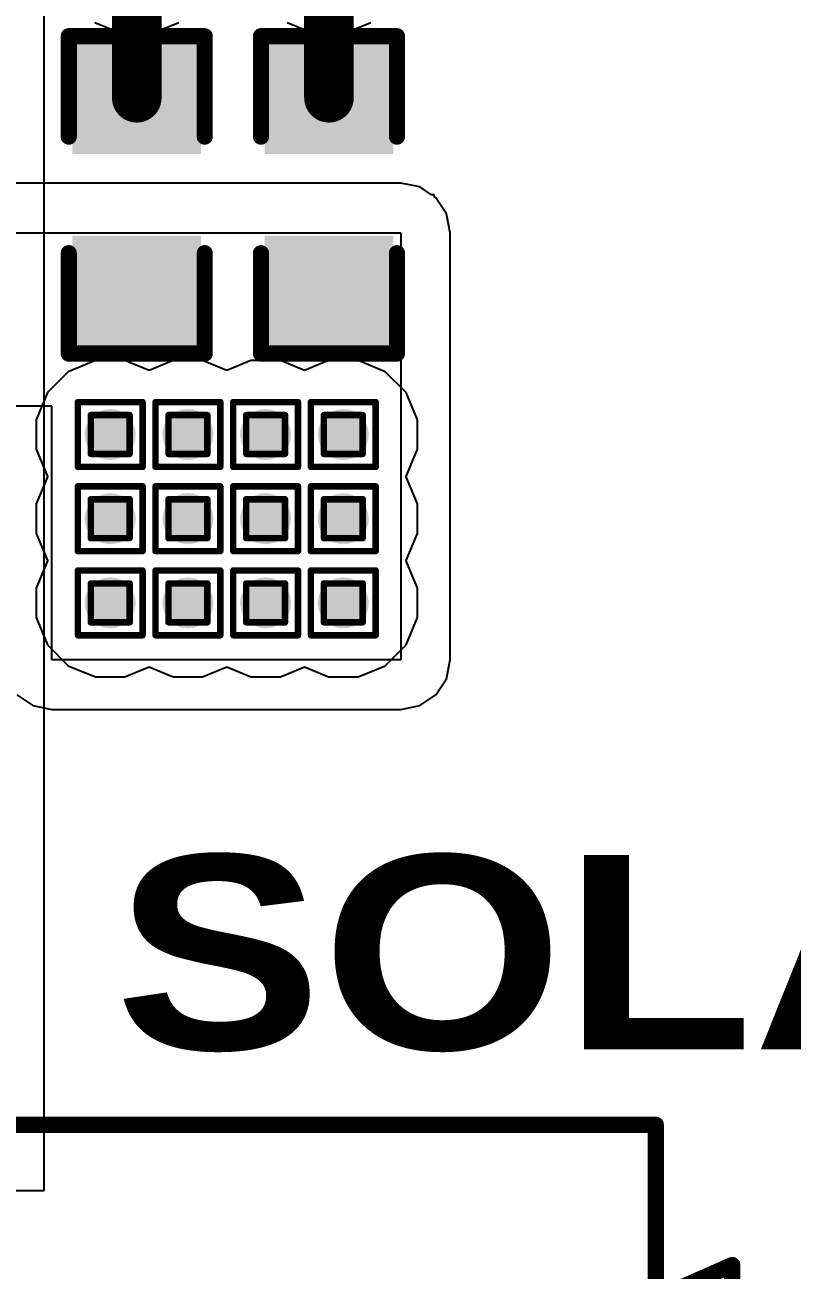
# Model space of a CAD drawing. Header units: inches. Extents: x -12 to 5357, y -8 to 5291.
# Drawn here: x 9.99 to 16.01, y 4.91 to 14.68 of the extents above; entities that cross this region are included whole.
import ezdxf

# ---------------------------------------------------------------- set-up
doc = ezdxf.new("R2010")
doc.units = ezdxf.units.IN
for name, color, linetype in [('Bottom Layer', 5, 'Continuous'), ('Drill Drawing', 1, 'Continuous'), ('Ground', 16, 'Continuous'), ('Power', 76, 'Continuous'), ('Top Layer', 1, 'Continuous'), ('Top Overlay', 2, 'Continuous'), ('Top Paste', 8, 'Continuous'), ('Top Solder', 216, 'Continuous'), ('Via Holes', 16, 'Continuous')]:
    doc.layers.add(name, color=color, linetype=linetype)
doc.styles.add('Arial Black_Bold', font='', dxfattribs={"height": 0.2})
doc.styles.get('Arial Black_Bold').set_extended_font_data('Arial Black', bold=True)

# ---------------------------------------------------------------- blocks, each defined once
blk = doc.blocks.new('DB128L_5_08_2P_GN_S_72')
at = {"layer": 'Top Overlay'}
for points in [[(-5.1, 4.9492, 0.127, 0.127, 0), (-5.1, -5.1, 0.127, 0.127, 0)], [(-5.7, -3, 0.127, 0.127, 0), (-5.7, -4, 0.127, 0.127, 0)], [(-5.1, -3.7358, 0.127, 0.127, 0), (-5.7, -4, 0.127, 0.127, 0)], [(5.1, -5.1, 0.127, 0.127, 0), (-5.1, -5.1, 0.127, 0.127, 0)]]:
    blk.add_lwpolyline(points, format="xyseb", dxfattribs=at)
for points in [[(-5.7317, -4, 0.0635, 0.0635, 1), (-5.6682, -4, 0.0635, 0.0635, 1)], [(-5.7317, -4, 0.0635, 0.0635, 1), (-5.6682, -4, 0.0635, 0.0635, 1)], [(-5.1318, -5.1, 0.0635, 0.0635, 1), (-5.0683, -5.1, 0.0635, 0.0635, 1)], [(-5.1318, -5.1, 0.0635, 0.0635, 1), (-5.0683, -5.1, 0.0635, 0.0635, 1)]]:
    blk.add_lwpolyline(points, format="xyseb", close=True, dxfattribs=at)
blk = doc.blocks.new('C___0603_116')
at = {"layer": 'Top Layer'}
for points in [[(-0.381, 0.4445), (-0.381, -0.4445), (-1.143, -0.4445), (-1.143, 0.4445)], [(1.143, 0.4445), (1.143, -0.4445), (0.381, -0.4445), (0.381, 0.4445)]]:
    blk.add_hatch(color=1, dxfattribs=at).paths.add_polyline_path(points)
at = {"layer": 'Top Paste'}
for points in [[(-0.381, 0.4445), (-0.381, -0.4445), (-1.143, -0.4445), (-1.143, 0.4445)], [(1.143, 0.4445), (1.143, -0.4445), (0.381, -0.4445), (0.381, 0.4445)]]:
    blk.add_hatch(color=8, dxfattribs=at).paths.add_polyline_path(points)
at = {"layer": 'Top Solder'}
for points in [[(-0.321, 0.5045), (-0.321, -0.5045), (-1.203, -0.5045), (-1.203, 0.5045)], [(1.203, 0.5045), (1.203, -0.5045), (0.321, -0.5045), (0.321, 0.5045)]]:
    blk.add_hatch(color=216, dxfattribs=at).paths.add_polyline_path(points)
at = {"layer": 'Top Overlay'}
for points in [[(-0.4572, 0.5334, 0.127, 0.127, 0), (-1.2446, 0.5334, 0.127, 0.127, 0)], [(-1.2446, -0.5334, 0.127, 0.127, 0), (-1.2446, 0.5334, 0.127, 0.127, 0)], [(1.2446, 0.5334, 0.127, 0.127, 0), (0.4572, 0.5334, 0.127, 0.127, 0)], [(1.2446, -0.5334, 0.127, 0.127, 0), (1.2446, 0.5334, 0.127, 0.127, 0)], [(-0.4572, -0.5334, 0.127, 0.127, 0), (-1.2446, -0.5334, 0.127, 0.127, 0)], [(1.2446, -0.5334, 0.127, 0.127, 0), (0.4572, -0.5334, 0.127, 0.127, 0)]]:
    blk.add_lwpolyline(points, format="xyseb", dxfattribs=at)
for points in [[(-1.2763, 0.5334, 0.0635, 0.0635, 1), (-1.2128, 0.5334, 0.0635, 0.0635, 1)], [(-1.2763, 0.5334, 0.0635, 0.0635, 1), (-1.2128, 0.5334, 0.0635, 0.0635, 1)], [(-0.4889, 0.5334, 0.0635, 0.0635, 1), (-0.4254, 0.5334, 0.0635, 0.0635, 1)], [(0.4255, 0.5334, 0.0635, 0.0635, 1), (0.489, 0.5334, 0.0635, 0.0635, 1)], [(1.2129, 0.5334, 0.0635, 0.0635, 1), (1.2764, 0.5334, 0.0635, 0.0635, 1)], [(1.2129, 0.5334, 0.0635, 0.0635, 1), (1.2764, 0.5334, 0.0635, 0.0635, 1)], [(-1.2764, -0.5334, 0.0635, 0.0635, 1), (-1.2128, -0.5334, 0.0635, 0.0635, 1)], [(-1.2764, -0.5334, 0.0635, 0.0635, 1), (-1.2128, -0.5334, 0.0635, 0.0635, 1)], [(-0.4889, -0.5334, 0.0635, 0.0635, 1), (-0.4254, -0.5334, 0.0635, 0.0635, 1)], [(0.4255, -0.5334, 0.0635, 0.0635, 1), (0.489, -0.5334, 0.0635, 0.0635, 1)], [(1.2129, -0.5334, 0.0635, 0.0635, 1), (1.2764, -0.5334, 0.0635, 0.0635, 1)], [(1.2129, -0.5334, 0.0635, 0.0635, 1), (1.2764, -0.5334, 0.0635, 0.0635, 1)]]:
    blk.add_lwpolyline(points, format="xyseb", close=True, dxfattribs=at)
blk = doc.blocks.new('C___0603_117')
at = {"layer": 'Top Layer'}
for points in [[(-0.381, 0.4445), (-0.381, -0.4445), (-1.143, -0.4445), (-1.143, 0.4445)], [(1.143, 0.4445), (1.143, -0.4445), (0.381, -0.4445), (0.381, 0.4445)]]:
    blk.add_hatch(color=1, dxfattribs=at).paths.add_polyline_path(points)
at = {"layer": 'Top Paste'}
for points in [[(-0.381, 0.4445), (-0.381, -0.4445), (-1.143, -0.4445), (-1.143, 0.4445)], [(1.143, 0.4445), (1.143, -0.4445), (0.381, -0.4445), (0.381, 0.4445)]]:
    blk.add_hatch(color=8, dxfattribs=at).paths.add_polyline_path(points)
at = {"layer": 'Top Solder'}
for points in [[(-0.321, 0.5045), (-0.321, -0.5045), (-1.203, -0.5045), (-1.203, 0.5045)], [(1.203, 0.5045), (1.203, -0.5045), (0.321, -0.5045), (0.321, 0.5045)]]:
    blk.add_hatch(color=216, dxfattribs=at).paths.add_polyline_path(points)
at = {"layer": 'Top Overlay'}
for points in [[(-1.2446, -0.5334, 0.127, 0.127, 0), (-1.2446, 0.5334, 0.127, 0.127, 0)], [(-0.4572, 0.5334, 0.127, 0.127, 0), (-1.2446, 0.5334, 0.127, 0.127, 0)], [(0.4572, 0.5334, 0.127, 0.127, 0), (1.2446, 0.5334, 0.127, 0.127, 0)], [(1.2446, -0.5334, 0.127, 0.127, 0), (1.2446, 0.5334, 0.127, 0.127, 0)], [(-0.4572, -0.5334, 0.127, 0.127, 0), (-1.2446, -0.5334, 0.127, 0.127, 0)], [(1.2446, -0.5334, 0.127, 0.127, 0), (0.4572, -0.5334, 0.127, 0.127, 0)]]:
    blk.add_lwpolyline(points, format="xyseb", dxfattribs=at)
for points in [[(-1.2764, 0.5334, 0.0635, 0.0635, 1), (-1.2128, 0.5334, 0.0635, 0.0635, 1)], [(-1.2764, 0.5334, 0.0635, 0.0635, 1), (-1.2128, 0.5334, 0.0635, 0.0635, 1)], [(-0.4889, 0.5334, 0.0635, 0.0635, 1), (-0.4254, 0.5334, 0.0635, 0.0635, 1)], [(0.4255, 0.5334, 0.0635, 0.0635, 1), (0.489, 0.5334, 0.0635, 0.0635, 1)], [(1.2128, 0.5334, 0.0635, 0.0635, 1), (1.2764, 0.5334, 0.0635, 0.0635, 1)], [(1.2128, 0.5334, 0.0635, 0.0635, 1), (1.2764, 0.5334, 0.0635, 0.0635, 1)], [(-1.2764, -0.5334, 0.0635, 0.0635, 1), (-1.2128, -0.5334, 0.0635, 0.0635, 1)], [(-1.2764, -0.5334, 0.0635, 0.0635, 1), (-1.2128, -0.5334, 0.0635, 0.0635, 1)], [(-0.4889, -0.5334, 0.0635, 0.0635, 1), (-0.4254, -0.5334, 0.0635, 0.0635, 1)], [(0.4255, -0.5334, 0.0635, 0.0635, 1), (0.489, -0.5334, 0.0635, 0.0635, 1)], [(1.2128, -0.5334, 0.0635, 0.0635, 1), (1.2764, -0.5334, 0.0635, 0.0635, 1)], [(1.2128, -0.5334, 0.0635, 0.0635, 1), (1.2764, -0.5334, 0.0635, 0.0635, 1)]]:
    blk.add_lwpolyline(points, format="xyseb", close=True, dxfattribs=at)

msp = doc.modelspace()

# ---------------------------------------------------------------- hatches: boundary and pattern name
at = {"layer": 'Bottom Layer'}
h = msp.add_hatch(color=5, dxfattribs=at)
edge = h.paths.add_edge_path()
edge.add_arc((10.6623, 11.4671), 0.2, 0, 360)
h = msp.add_hatch(color=5, dxfattribs=at)
edge = h.paths.add_edge_path()
edge.add_arc((11.2719, 11.4671), 0.2, 0, 360)
h = msp.add_hatch(color=5, dxfattribs=at)
edge = h.paths.add_edge_path()
edge.add_arc((11.8815, 11.4671), 0.2, 0, 360)
h = msp.add_hatch(color=5, dxfattribs=at)
edge = h.paths.add_edge_path()
edge.add_arc((12.4911, 11.4671), 0.2, 0, 360)
h = msp.add_hatch(color=5, dxfattribs=at)
edge = h.paths.add_edge_path()
edge.add_arc((10.6623, 10.8067), 0.2, 0, 360)
h = msp.add_hatch(color=5, dxfattribs=at)
edge = h.paths.add_edge_path()
edge.add_arc((11.2719, 10.8067), 0.2, 0, 360)
h = msp.add_hatch(color=5, dxfattribs=at)
edge = h.paths.add_edge_path()
edge.add_arc((11.8815, 10.8067), 0.2, 0, 360)
h = msp.add_hatch(color=5, dxfattribs=at)
edge = h.paths.add_edge_path()
edge.add_arc((12.4911, 10.8067), 0.2, 0, 360)
h = msp.add_hatch(color=5, dxfattribs=at)
edge = h.paths.add_edge_path()
edge.add_arc((10.6623, 10.1463), 0.2, 0, 360)
h = msp.add_hatch(color=5, dxfattribs=at)
edge = h.paths.add_edge_path()
edge.add_arc((11.2719, 10.1463), 0.2, 0, 360)
h = msp.add_hatch(color=5, dxfattribs=at)
edge = h.paths.add_edge_path()
edge.add_arc((11.8815, 10.1463), 0.2, 0, 360)
h = msp.add_hatch(color=5, dxfattribs=at)
edge = h.paths.add_edge_path()
edge.add_arc((12.4911, 10.1463), 0.2, 0, 360)
at = {"layer": 'Ground'}
h = msp.add_hatch(color=16, dxfattribs=at)
edge = h.paths.add_edge_path()
edge.add_arc((10.6623, 11.4671), 0.2, 0, 360)
h = msp.add_hatch(color=16, dxfattribs=at)
edge = h.paths.add_edge_path()
edge.add_arc((11.2719, 11.4671), 0.2, 0, 360)
h = msp.add_hatch(color=16, dxfattribs=at)
edge = h.paths.add_edge_path()
edge.add_arc((11.8815, 11.4671), 0.2, 0, 360)
h = msp.add_hatch(color=16, dxfattribs=at)
edge = h.paths.add_edge_path()
edge.add_arc((12.4911, 11.4671), 0.2, 0, 360)
h = msp.add_hatch(color=16, dxfattribs=at)
edge = h.paths.add_edge_path()
edge.add_arc((10.6623, 10.8067), 0.2, 0, 360)
h = msp.add_hatch(color=16, dxfattribs=at)
edge = h.paths.add_edge_path()
edge.add_arc((11.2719, 10.8067), 0.2, 0, 360)
h = msp.add_hatch(color=16, dxfattribs=at)
edge = h.paths.add_edge_path()
edge.add_arc((11.8815, 10.8067), 0.2, 0, 360)
h = msp.add_hatch(color=16, dxfattribs=at)
edge = h.paths.add_edge_path()
edge.add_arc((12.4911, 10.8067), 0.2, 0, 360)
h = msp.add_hatch(color=16, dxfattribs=at)
edge = h.paths.add_edge_path()
edge.add_arc((10.6623, 10.1463), 0.2, 0, 360)
h = msp.add_hatch(color=16, dxfattribs=at)
edge = h.paths.add_edge_path()
edge.add_arc((11.2719, 10.1463), 0.2, 0, 360)
h = msp.add_hatch(color=16, dxfattribs=at)
edge = h.paths.add_edge_path()
edge.add_arc((11.8815, 10.1463), 0.2, 0, 360)
h = msp.add_hatch(color=16, dxfattribs=at)
edge = h.paths.add_edge_path()
edge.add_arc((12.4911, 10.1463), 0.2, 0, 360)
at = {"layer": 'Power'}
h = msp.add_hatch(color=76, dxfattribs=at)
edge = h.paths.add_edge_path()
edge.add_arc((10.6623, 11.4671), 0.2, 0, 360)
h = msp.add_hatch(color=76, dxfattribs=at)
edge = h.paths.add_edge_path()
edge.add_arc((11.2719, 11.4671), 0.2, 0, 360)
h = msp.add_hatch(color=76, dxfattribs=at)
edge = h.paths.add_edge_path()
edge.add_arc((11.8815, 11.4671), 0.2, 0, 360)
h = msp.add_hatch(color=76, dxfattribs=at)
edge = h.paths.add_edge_path()
edge.add_arc((12.4911, 11.4671), 0.2, 0, 360)
h = msp.add_hatch(color=76, dxfattribs=at)
edge = h.paths.add_edge_path()
edge.add_arc((10.6623, 10.8067), 0.2, 0, 360)
h = msp.add_hatch(color=76, dxfattribs=at)
edge = h.paths.add_edge_path()
edge.add_arc((11.2719, 10.8067), 0.2, 0, 360)
h = msp.add_hatch(color=76, dxfattribs=at)
edge = h.paths.add_edge_path()
edge.add_arc((11.8815, 10.8067), 0.2, 0, 360)
h = msp.add_hatch(color=76, dxfattribs=at)
edge = h.paths.add_edge_path()
edge.add_arc((12.4911, 10.8067), 0.2, 0, 360)
h = msp.add_hatch(color=76, dxfattribs=at)
edge = h.paths.add_edge_path()
edge.add_arc((10.6623, 10.1463), 0.2, 0, 360)
h = msp.add_hatch(color=76, dxfattribs=at)
edge = h.paths.add_edge_path()
edge.add_arc((11.2719, 10.1463), 0.2, 0, 360)
h = msp.add_hatch(color=76, dxfattribs=at)
edge = h.paths.add_edge_path()
edge.add_arc((11.8815, 10.1463), 0.2, 0, 360)
h = msp.add_hatch(color=76, dxfattribs=at)
edge = h.paths.add_edge_path()
edge.add_arc((12.4911, 10.1463), 0.2, 0, 360)
at = {"layer": 'Top Layer'}
h = msp.add_hatch(color=1, dxfattribs=at)
edge = h.paths.add_edge_path()
edge.add_arc((10.6623, 11.4671), 0.2, 0, 360)
h = msp.add_hatch(color=1, dxfattribs=at)
edge = h.paths.add_edge_path()
edge.add_arc((11.2719, 11.4671), 0.2, 0, 360)
h = msp.add_hatch(color=1, dxfattribs=at)
edge = h.paths.add_edge_path()
edge.add_arc((11.8815, 11.4671), 0.2, 0, 360)
h = msp.add_hatch(color=1, dxfattribs=at)
edge = h.paths.add_edge_path()
edge.add_arc((12.4911, 11.4671), 0.2, 0, 360)
h = msp.add_hatch(color=1, dxfattribs=at)
edge = h.paths.add_edge_path()
edge.add_arc((10.6623, 10.8067), 0.2, 0, 360)
h = msp.add_hatch(color=1, dxfattribs=at)
edge = h.paths.add_edge_path()
edge.add_arc((11.2719, 10.8067), 0.2, 0, 360)
h = msp.add_hatch(color=1, dxfattribs=at)
edge = h.paths.add_edge_path()
edge.add_arc((11.8815, 10.8067), 0.2, 0, 360)
h = msp.add_hatch(color=1, dxfattribs=at)
edge = h.paths.add_edge_path()
edge.add_arc((12.4911, 10.8067), 0.2, 0, 360)
h = msp.add_hatch(color=1, dxfattribs=at)
edge = h.paths.add_edge_path()
edge.add_arc((10.6623, 10.1463), 0.2, 0, 360)
h = msp.add_hatch(color=1, dxfattribs=at)
edge = h.paths.add_edge_path()
edge.add_arc((11.2719, 10.1463), 0.2, 0, 360)
h = msp.add_hatch(color=1, dxfattribs=at)
edge = h.paths.add_edge_path()
edge.add_arc((11.8815, 10.1463), 0.2, 0, 360)
h = msp.add_hatch(color=1, dxfattribs=at)
edge = h.paths.add_edge_path()
edge.add_arc((12.4911, 10.1463), 0.2, 0, 360)
at = {"layer": 'Via Holes'}
h = msp.add_hatch(color=7, dxfattribs=at)
edge = h.paths.add_edge_path()
edge.add_arc((10.6623, 11.4671), 0.1, 0, 360)
h = msp.add_hatch(color=7, dxfattribs=at)
edge = h.paths.add_edge_path()
edge.add_arc((11.2719, 11.4671), 0.1, 0, 360)
h = msp.add_hatch(color=7, dxfattribs=at)
edge = h.paths.add_edge_path()
edge.add_arc((11.8815, 11.4671), 0.1, 0, 360)
h = msp.add_hatch(color=7, dxfattribs=at)
edge = h.paths.add_edge_path()
edge.add_arc((12.4911, 11.4671), 0.1, 0, 360)
h = msp.add_hatch(color=7, dxfattribs=at)
edge = h.paths.add_edge_path()
edge.add_arc((10.6623, 10.8067), 0.1, 0, 360)
h = msp.add_hatch(color=7, dxfattribs=at)
edge = h.paths.add_edge_path()
edge.add_arc((11.2719, 10.8067), 0.1, 0, 360)
h = msp.add_hatch(color=7, dxfattribs=at)
edge = h.paths.add_edge_path()
edge.add_arc((11.8815, 10.8067), 0.1, 0, 360)
h = msp.add_hatch(color=7, dxfattribs=at)
edge = h.paths.add_edge_path()
edge.add_arc((12.4911, 10.8067), 0.1, 0, 360)
h = msp.add_hatch(color=7, dxfattribs=at)
edge = h.paths.add_edge_path()
edge.add_arc((10.6623, 10.1463), 0.1, 0, 360)
h = msp.add_hatch(color=7, dxfattribs=at)
edge = h.paths.add_edge_path()
edge.add_arc((11.2719, 10.1463), 0.1, 0, 360)
h = msp.add_hatch(color=7, dxfattribs=at)
edge = h.paths.add_edge_path()
edge.add_arc((11.8815, 10.1463), 0.1, 0, 360)
h = msp.add_hatch(color=7, dxfattribs=at)
edge = h.paths.add_edge_path()
edge.add_arc((12.4911, 10.1463), 0.1, 0, 360)

# ---------------------------------------------------------------- linework, layer by layer
at = {"layer": 'Bottom Layer'}
for p, q in [((10.5467, 12.0481), (10.3332, 11.9596)), ((10.7779, 12.0481), (10.5467, 12.0481)), ((10.9671, 11.9697), (10.7779, 12.0481)), ((11.1563, 12.0481), (10.9671, 11.9697)), ((11.3875, 12.0481), (11.1563, 12.0481)), ((11.5767, 11.9697), (11.3875, 12.0481)), ((11.7659, 12.0481), (11.5767, 11.9697)), ((11.9971, 12.0481), (11.7659, 12.0481)), ((12.1863, 11.9697), (11.9971, 12.0481)), ((12.3755, 12.0481), (12.1863, 11.9697)), ((12.6067, 12.0481), (12.3755, 12.0481)), ((12.8202, 11.9596), (12.6067, 12.0481)), ((10.3332, 11.9596), (10.1698, 11.7962)), ((12.9837, 11.7962), (12.8202, 11.9596)), ((10.1698, 11.7962), (10.0813, 11.5827)), ((13.0721, 11.5827), (12.9837, 11.7962)), ((10.0813, 11.5827), (10.0813, 11.3515)), ((13.0721, 11.3515), (13.0721, 11.5827)), ((10.0813, 11.3515), (10.1698, 11.138)), ((12.9837, 11.138), (13.0721, 11.3515)), ((10.1698, 11.1358), (10.0813, 10.9223)), ((10.1698, 11.138), (10.1709, 11.1369)), ((10.1709, 11.1369), (10.1698, 11.1358)), ((12.9826, 11.1369), (12.9837, 11.138)), ((12.9837, 11.1358), (12.9826, 11.1369)), ((13.0721, 10.9223), (12.9837, 11.1358)), ((10.0813, 10.9223), (10.0813, 10.6911)), ((13.0721, 10.6911), (13.0721, 10.9223)), ((10.0813, 10.6911), (10.1698, 10.4776)), ((12.9837, 10.4776), (13.0721, 10.6911)), ((10.1698, 10.4754), (10.0813, 10.2618)), ((10.1698, 10.4776), (10.1709, 10.4765)), ((10.1709, 10.4765), (10.1698, 10.4754)), ((12.9826, 10.4765), (12.9837, 10.4776)), ((12.9837, 10.4754), (12.9826, 10.4765)), ((13.0721, 10.2618), (12.9837, 10.4754)), ((10.0813, 10.2618), (10.0813, 10.0307)), ((13.0721, 10.0307), (13.0721, 10.2618)), ((10.0813, 10.0307), (10.1698, 9.8172)), ((12.9837, 9.8172), (13.0721, 10.0307)), ((10.1698, 9.8172), (10.3332, 9.6537)), ((12.8202, 9.6537), (12.9837, 9.8172)), ((10.3332, 9.6537), (10.5467, 9.5653)), ((10.7779, 9.5653), (10.9671, 9.6437)), ((10.9671, 9.6437), (11.1563, 9.5653)), ((11.3875, 9.5653), (11.5767, 9.6437)), ((11.5767, 9.6437), (11.7659, 9.5653)), ((11.9971, 9.5653), (12.1863, 9.6437)), ((12.1863, 9.6437), (12.3755, 9.5653)), ((12.6067, 9.5653), (12.8202, 9.6537)), ((10.5467, 9.5653), (10.7779, 9.5653)), ((11.1563, 9.5653), (11.3875, 9.5653)), ((11.7659, 9.5653), (11.9971, 9.5653)), ((12.3755, 9.5653), (12.6067, 9.5653))]:
    msp.add_line(p, q, dxfattribs=at)
at = {"layer": 'Drill Drawing'}
for points in [[(10.4083, 11.7211, 0.0508, 0.0508, 0), (10.9163, 11.7211, 0.0508, 0.0508, 0)], [(10.4083, 11.2131, 0.0508, 0.0508, 0), (10.4083, 11.7211, 0.0508, 0.0508, 0)], [(10.9163, 11.2131, 0.0508, 0.0508, 0), (10.9163, 11.7211, 0.0508, 0.0508, 0)], [(11.0179, 11.7211, 0.0508, 0.0508, 0), (11.5259, 11.7211, 0.0508, 0.0508, 0)], [(11.0179, 11.2131, 0.0508, 0.0508, 0), (11.0179, 11.7211, 0.0508, 0.0508, 0)], [(11.5259, 11.2131, 0.0508, 0.0508, 0), (11.5259, 11.7211, 0.0508, 0.0508, 0)], [(11.6275, 11.7211, 0.0508, 0.0508, 0), (12.1355, 11.7211, 0.0508, 0.0508, 0)], [(11.6275, 11.2131, 0.0508, 0.0508, 0), (11.6275, 11.7211, 0.0508, 0.0508, 0)], [(12.1355, 11.2131, 0.0508, 0.0508, 0), (12.1355, 11.7211, 0.0508, 0.0508, 0)], [(12.2371, 11.7211, 0.0508, 0.0508, 0), (12.7451, 11.7211, 0.0508, 0.0508, 0)], [(12.2371, 11.2131, 0.0508, 0.0508, 0), (12.2371, 11.7211, 0.0508, 0.0508, 0)], [(12.7451, 11.2131, 0.0508, 0.0508, 0), (12.7451, 11.7211, 0.0508, 0.0508, 0)], [(10.5099, 11.6195, 0.0508, 0.0508, 0), (10.8147, 11.6195, 0.0508, 0.0508, 0)], [(10.5099, 11.3147, 0.0508, 0.0508, 0), (10.5099, 11.6195, 0.0508, 0.0508, 0)], [(10.8147, 11.3147, 0.0508, 0.0508, 0), (10.8147, 11.6195, 0.0508, 0.0508, 0)], [(11.1195, 11.6195, 0.0508, 0.0508, 0), (11.4243, 11.6195, 0.0508, 0.0508, 0)], [(11.1195, 11.3147, 0.0508, 0.0508, 0), (11.1195, 11.6195, 0.0508, 0.0508, 0)], [(11.4243, 11.3147, 0.0508, 0.0508, 0), (11.4243, 11.6195, 0.0508, 0.0508, 0)], [(11.7291, 11.6195, 0.0508, 0.0508, 0), (12.0339, 11.6195, 0.0508, 0.0508, 0)], [(11.7291, 11.3147, 0.0508, 0.0508, 0), (11.7291, 11.6195, 0.0508, 0.0508, 0)], [(12.0339, 11.3147, 0.0508, 0.0508, 0), (12.0339, 11.6195, 0.0508, 0.0508, 0)], [(12.3387, 11.6195, 0.0508, 0.0508, 0), (12.6435, 11.6195, 0.0508, 0.0508, 0)], [(12.3387, 11.3147, 0.0508, 0.0508, 0), (12.3387, 11.6195, 0.0508, 0.0508, 0)], [(12.6435, 11.3147, 0.0508, 0.0508, 0), (12.6435, 11.6195, 0.0508, 0.0508, 0)], [(10.5099, 11.3147, 0.0508, 0.0508, 0), (10.8147, 11.3147, 0.0508, 0.0508, 0)], [(11.1195, 11.3147, 0.0508, 0.0508, 0), (11.4243, 11.3147, 0.0508, 0.0508, 0)], [(11.7291, 11.3147, 0.0508, 0.0508, 0), (12.0339, 11.3147, 0.0508, 0.0508, 0)], [(12.3387, 11.3147, 0.0508, 0.0508, 0), (12.6435, 11.3147, 0.0508, 0.0508, 0)], [(10.4083, 11.2131, 0.0508, 0.0508, 0), (10.9163, 11.2131, 0.0508, 0.0508, 0)], [(11.0179, 11.2131, 0.0508, 0.0508, 0), (11.5259, 11.2131, 0.0508, 0.0508, 0)], [(11.6275, 11.2131, 0.0508, 0.0508, 0), (12.1355, 11.2131, 0.0508, 0.0508, 0)], [(12.2371, 11.2131, 0.0508, 0.0508, 0), (12.7451, 11.2131, 0.0508, 0.0508, 0)], [(10.4083, 11.0607, 0.0508, 0.0508, 0), (10.9163, 11.0607, 0.0508, 0.0508, 0)], [(10.4083, 10.5527, 0.0508, 0.0508, 0), (10.4083, 11.0607, 0.0508, 0.0508, 0)], [(10.9163, 10.5527, 0.0508, 0.0508, 0), (10.9163, 11.0607, 0.0508, 0.0508, 0)], [(11.0179, 11.0607, 0.0508, 0.0508, 0), (11.5259, 11.0607, 0.0508, 0.0508, 0)], [(11.0179, 10.5527, 0.0508, 0.0508, 0), (11.0179, 11.0607, 0.0508, 0.0508, 0)], [(11.5259, 10.5527, 0.0508, 0.0508, 0), (11.5259, 11.0607, 0.0508, 0.0508, 0)], [(11.6275, 11.0607, 0.0508, 0.0508, 0), (12.1355, 11.0607, 0.0508, 0.0508, 0)], [(11.6275, 10.5527, 0.0508, 0.0508, 0), (11.6275, 11.0607, 0.0508, 0.0508, 0)], [(12.1355, 10.5527, 0.0508, 0.0508, 0), (12.1355, 11.0607, 0.0508, 0.0508, 0)], [(12.2371, 11.0607, 0.0508, 0.0508, 0), (12.7451, 11.0607, 0.0508, 0.0508, 0)], [(12.2371, 10.5527, 0.0508, 0.0508, 0), (12.2371, 11.0607, 0.0508, 0.0508, 0)], [(12.7451, 10.5527, 0.0508, 0.0508, 0), (12.7451, 11.0607, 0.0508, 0.0508, 0)], [(10.5099, 10.9591, 0.0508, 0.0508, 0), (10.8147, 10.9591, 0.0508, 0.0508, 0)], [(10.5099, 10.6543, 0.0508, 0.0508, 0), (10.5099, 10.9591, 0.0508, 0.0508, 0)], [(10.8147, 10.6543, 0.0508, 0.0508, 0), (10.8147, 10.9591, 0.0508, 0.0508, 0)], [(11.1195, 10.9591, 0.0508, 0.0508, 0), (11.4243, 10.9591, 0.0508, 0.0508, 0)], [(11.1195, 10.6543, 0.0508, 0.0508, 0), (11.1195, 10.9591, 0.0508, 0.0508, 0)], [(11.4243, 10.6543, 0.0508, 0.0508, 0), (11.4243, 10.9591, 0.0508, 0.0508, 0)], [(11.7291, 10.9591, 0.0508, 0.0508, 0), (12.0339, 10.9591, 0.0508, 0.0508, 0)], [(11.7291, 10.6543, 0.0508, 0.0508, 0), (11.7291, 10.9591, 0.0508, 0.0508, 0)], [(12.0339, 10.6543, 0.0508, 0.0508, 0), (12.0339, 10.9591, 0.0508, 0.0508, 0)], [(12.3387, 10.9591, 0.0508, 0.0508, 0), (12.6435, 10.9591, 0.0508, 0.0508, 0)], [(12.3387, 10.6543, 0.0508, 0.0508, 0), (12.3387, 10.9591, 0.0508, 0.0508, 0)], [(12.6435, 10.6543, 0.0508, 0.0508, 0), (12.6435, 10.9591, 0.0508, 0.0508, 0)], [(10.5099, 10.6543, 0.0508, 0.0508, 0), (10.8147, 10.6543, 0.0508, 0.0508, 0)], [(11.1195, 10.6543, 0.0508, 0.0508, 0), (11.4243, 10.6543, 0.0508, 0.0508, 0)], [(11.7291, 10.6543, 0.0508, 0.0508, 0), (12.0339, 10.6543, 0.0508, 0.0508, 0)], [(12.3387, 10.6543, 0.0508, 0.0508, 0), (12.6435, 10.6543, 0.0508, 0.0508, 0)], [(10.4083, 10.5527, 0.0508, 0.0508, 0), (10.9163, 10.5527, 0.0508, 0.0508, 0)], [(11.0179, 10.5527, 0.0508, 0.0508, 0), (11.5259, 10.5527, 0.0508, 0.0508, 0)], [(11.6275, 10.5527, 0.0508, 0.0508, 0), (12.1355, 10.5527, 0.0508, 0.0508, 0)], [(12.2371, 10.5527, 0.0508, 0.0508, 0), (12.7451, 10.5527, 0.0508, 0.0508, 0)], [(10.4083, 10.4003, 0.0508, 0.0508, 0), (10.9163, 10.4003, 0.0508, 0.0508, 0)], [(10.4083, 9.8923, 0.0508, 0.0508, 0), (10.4083, 10.4003, 0.0508, 0.0508, 0)], [(10.9163, 9.8923, 0.0508, 0.0508, 0), (10.9163, 10.4003, 0.0508, 0.0508, 0)], [(11.0179, 10.4003, 0.0508, 0.0508, 0), (11.5259, 10.4003, 0.0508, 0.0508, 0)], [(11.0179, 9.8923, 0.0508, 0.0508, 0), (11.0179, 10.4003, 0.0508, 0.0508, 0)], [(11.5259, 9.8923, 0.0508, 0.0508, 0), (11.5259, 10.4003, 0.0508, 0.0508, 0)], [(11.6275, 10.4003, 0.0508, 0.0508, 0), (12.1355, 10.4003, 0.0508, 0.0508, 0)], [(11.6275, 9.8923, 0.0508, 0.0508, 0), (11.6275, 10.4003, 0.0508, 0.0508, 0)], [(12.1355, 9.8923, 0.0508, 0.0508, 0), (12.1355, 10.4003, 0.0508, 0.0508, 0)], [(12.2371, 10.4003, 0.0508, 0.0508, 0), (12.7451, 10.4003, 0.0508, 0.0508, 0)], [(12.2371, 9.8923, 0.0508, 0.0508, 0), (12.2371, 10.4003, 0.0508, 0.0508, 0)], [(12.7451, 9.8923, 0.0508, 0.0508, 0), (12.7451, 10.4003, 0.0508, 0.0508, 0)], [(10.5099, 10.2987, 0.0508, 0.0508, 0), (10.8147, 10.2987, 0.0508, 0.0508, 0)], [(10.5099, 9.9939, 0.0508, 0.0508, 0), (10.5099, 10.2987, 0.0508, 0.0508, 0)], [(10.8147, 9.9939, 0.0508, 0.0508, 0), (10.8147, 10.2987, 0.0508, 0.0508, 0)], [(11.1195, 10.2987, 0.0508, 0.0508, 0), (11.4243, 10.2987, 0.0508, 0.0508, 0)], [(11.1195, 9.9939, 0.0508, 0.0508, 0), (11.1195, 10.2987, 0.0508, 0.0508, 0)], [(11.4243, 9.9939, 0.0508, 0.0508, 0), (11.4243, 10.2987, 0.0508, 0.0508, 0)], [(11.7291, 10.2987, 0.0508, 0.0508, 0), (12.0339, 10.2987, 0.0508, 0.0508, 0)], [(11.7291, 9.9939, 0.0508, 0.0508, 0), (11.7291, 10.2987, 0.0508, 0.0508, 0)], [(12.0339, 9.9939, 0.0508, 0.0508, 0), (12.0339, 10.2987, 0.0508, 0.0508, 0)], [(12.3387, 10.2987, 0.0508, 0.0508, 0), (12.6435, 10.2987, 0.0508, 0.0508, 0)], [(12.3387, 9.9939, 0.0508, 0.0508, 0), (12.3387, 10.2987, 0.0508, 0.0508, 0)], [(12.6435, 9.9939, 0.0508, 0.0508, 0), (12.6435, 10.2987, 0.0508, 0.0508, 0)], [(10.5099, 9.9939, 0.0508, 0.0508, 0), (10.8147, 9.9939, 0.0508, 0.0508, 0)], [(11.1195, 9.9939, 0.0508, 0.0508, 0), (11.4243, 9.9939, 0.0508, 0.0508, 0)], [(11.7291, 9.9939, 0.0508, 0.0508, 0), (12.0339, 9.9939, 0.0508, 0.0508, 0)], [(12.3387, 9.9939, 0.0508, 0.0508, 0), (12.6435, 9.9939, 0.0508, 0.0508, 0)], [(10.4083, 9.8923, 0.0508, 0.0508, 0), (10.9163, 9.8923, 0.0508, 0.0508, 0)], [(11.0179, 9.8923, 0.0508, 0.0508, 0), (11.5259, 9.8923, 0.0508, 0.0508, 0)], [(11.6275, 9.8923, 0.0508, 0.0508, 0), (12.1355, 9.8923, 0.0508, 0.0508, 0)], [(12.2371, 9.8923, 0.0508, 0.0508, 0), (12.7451, 9.8923, 0.0508, 0.0508, 0)]]:
    msp.add_lwpolyline(points, format="xyseb", dxfattribs=at)
for points in [[(10.3956, 11.7211, 0.0254, 0.0254, 1), (10.421, 11.7211, 0.0254, 0.0254, 1)], [(10.3956, 11.7211, 0.0254, 0.0254, 1), (10.421, 11.7211, 0.0254, 0.0254, 1)], [(10.9036, 11.7211, 0.0254, 0.0254, 1), (10.929, 11.7211, 0.0254, 0.0254, 1)], [(10.9036, 11.7211, 0.0254, 0.0254, 1), (10.929, 11.7211, 0.0254, 0.0254, 1)], [(11.0052, 11.7211, 0.0254, 0.0254, 1), (11.0306, 11.7211, 0.0254, 0.0254, 1)], [(11.0052, 11.7211, 0.0254, 0.0254, 1), (11.0306, 11.7211, 0.0254, 0.0254, 1)], [(11.5132, 11.7211, 0.0254, 0.0254, 1), (11.5386, 11.7211, 0.0254, 0.0254, 1)], [(11.5132, 11.7211, 0.0254, 0.0254, 1), (11.5386, 11.7211, 0.0254, 0.0254, 1)], [(11.6148, 11.7211, 0.0254, 0.0254, 1), (11.6402, 11.7211, 0.0254, 0.0254, 1)], [(11.6148, 11.7211, 0.0254, 0.0254, 1), (11.6402, 11.7211, 0.0254, 0.0254, 1)], [(12.1228, 11.7211, 0.0254, 0.0254, 1), (12.1482, 11.7211, 0.0254, 0.0254, 1)], [(12.1228, 11.7211, 0.0254, 0.0254, 1), (12.1482, 11.7211, 0.0254, 0.0254, 1)], [(12.2244, 11.7211, 0.0254, 0.0254, 1), (12.2498, 11.7211, 0.0254, 0.0254, 1)], [(12.2244, 11.7211, 0.0254, 0.0254, 1), (12.2498, 11.7211, 0.0254, 0.0254, 1)], [(12.7324, 11.7211, 0.0254, 0.0254, 1), (12.7578, 11.7211, 0.0254, 0.0254, 1)], [(12.7324, 11.7211, 0.0254, 0.0254, 1), (12.7578, 11.7211, 0.0254, 0.0254, 1)], [(10.4972, 11.6195, 0.0254, 0.0254, 1), (10.5226, 11.6195, 0.0254, 0.0254, 1)], [(10.4972, 11.6195, 0.0254, 0.0254, 1), (10.5226, 11.6195, 0.0254, 0.0254, 1)], [(10.802, 11.6195, 0.0254, 0.0254, 1), (10.8274, 11.6195, 0.0254, 0.0254, 1)], [(10.802, 11.6195, 0.0254, 0.0254, 1), (10.8274, 11.6195, 0.0254, 0.0254, 1)], [(11.1068, 11.6195, 0.0254, 0.0254, 1), (11.1322, 11.6195, 0.0254, 0.0254, 1)], [(11.1068, 11.6195, 0.0254, 0.0254, 1), (11.1322, 11.6195, 0.0254, 0.0254, 1)], [(11.4116, 11.6195, 0.0254, 0.0254, 1), (11.437, 11.6195, 0.0254, 0.0254, 1)], [(11.4116, 11.6195, 0.0254, 0.0254, 1), (11.437, 11.6195, 0.0254, 0.0254, 1)], [(11.7164, 11.6195, 0.0254, 0.0254, 1), (11.7418, 11.6195, 0.0254, 0.0254, 1)], [(11.7164, 11.6195, 0.0254, 0.0254, 1), (11.7418, 11.6195, 0.0254, 0.0254, 1)], [(12.0212, 11.6195, 0.0254, 0.0254, 1), (12.0466, 11.6195, 0.0254, 0.0254, 1)], [(12.0212, 11.6195, 0.0254, 0.0254, 1), (12.0466, 11.6195, 0.0254, 0.0254, 1)], [(12.326, 11.6195, 0.0254, 0.0254, 1), (12.3514, 11.6195, 0.0254, 0.0254, 1)], [(12.326, 11.6195, 0.0254, 0.0254, 1), (12.3514, 11.6195, 0.0254, 0.0254, 1)], [(12.6308, 11.6195, 0.0254, 0.0254, 1), (12.6562, 11.6195, 0.0254, 0.0254, 1)], [(12.6308, 11.6195, 0.0254, 0.0254, 1), (12.6562, 11.6195, 0.0254, 0.0254, 1)], [(10.4972, 11.3147, 0.0254, 0.0254, 1), (10.5226, 11.3147, 0.0254, 0.0254, 1)], [(10.4972, 11.3147, 0.0254, 0.0254, 1), (10.5226, 11.3147, 0.0254, 0.0254, 1)], [(10.802, 11.3147, 0.0254, 0.0254, 1), (10.8274, 11.3147, 0.0254, 0.0254, 1)], [(10.802, 11.3147, 0.0254, 0.0254, 1), (10.8274, 11.3147, 0.0254, 0.0254, 1)], [(11.1068, 11.3147, 0.0254, 0.0254, 1), (11.1322, 11.3147, 0.0254, 0.0254, 1)], [(11.1068, 11.3147, 0.0254, 0.0254, 1), (11.1322, 11.3147, 0.0254, 0.0254, 1)], [(11.4116, 11.3147, 0.0254, 0.0254, 1), (11.437, 11.3147, 0.0254, 0.0254, 1)], [(11.4116, 11.3147, 0.0254, 0.0254, 1), (11.437, 11.3147, 0.0254, 0.0254, 1)], [(11.7164, 11.3147, 0.0254, 0.0254, 1), (11.7418, 11.3147, 0.0254, 0.0254, 1)], [(11.7164, 11.3147, 0.0254, 0.0254, 1), (11.7418, 11.3147, 0.0254, 0.0254, 1)], [(12.0212, 11.3147, 0.0254, 0.0254, 1), (12.0466, 11.3147, 0.0254, 0.0254, 1)], [(12.0212, 11.3147, 0.0254, 0.0254, 1), (12.0466, 11.3147, 0.0254, 0.0254, 1)], [(12.326, 11.3147, 0.0254, 0.0254, 1), (12.3514, 11.3147, 0.0254, 0.0254, 1)], [(12.326, 11.3147, 0.0254, 0.0254, 1), (12.3514, 11.3147, 0.0254, 0.0254, 1)], [(12.6308, 11.3147, 0.0254, 0.0254, 1), (12.6562, 11.3147, 0.0254, 0.0254, 1)], [(12.6308, 11.3147, 0.0254, 0.0254, 1), (12.6562, 11.3147, 0.0254, 0.0254, 1)], [(10.3956, 11.2131, 0.0254, 0.0254, 1), (10.421, 11.2131, 0.0254, 0.0254, 1)], [(10.3956, 11.2131, 0.0254, 0.0254, 1), (10.421, 11.2131, 0.0254, 0.0254, 1)], [(10.9036, 11.2131, 0.0254, 0.0254, 1), (10.929, 11.2131, 0.0254, 0.0254, 1)], [(10.9036, 11.2131, 0.0254, 0.0254, 1), (10.929, 11.2131, 0.0254, 0.0254, 1)], [(11.0052, 11.2131, 0.0254, 0.0254, 1), (11.0306, 11.2131, 0.0254, 0.0254, 1)], [(11.0052, 11.2131, 0.0254, 0.0254, 1), (11.0306, 11.2131, 0.0254, 0.0254, 1)], [(11.5132, 11.2131, 0.0254, 0.0254, 1), (11.5386, 11.2131, 0.0254, 0.0254, 1)], [(11.5132, 11.2131, 0.0254, 0.0254, 1), (11.5386, 11.2131, 0.0254, 0.0254, 1)], [(11.6148, 11.2131, 0.0254, 0.0254, 1), (11.6402, 11.2131, 0.0254, 0.0254, 1)], [(11.6148, 11.2131, 0.0254, 0.0254, 1), (11.6402, 11.2131, 0.0254, 0.0254, 1)], [(12.1228, 11.2131, 0.0254, 0.0254, 1), (12.1482, 11.2131, 0.0254, 0.0254, 1)], [(12.1228, 11.2131, 0.0254, 0.0254, 1), (12.1482, 11.2131, 0.0254, 0.0254, 1)], [(12.2244, 11.2131, 0.0254, 0.0254, 1), (12.2498, 11.2131, 0.0254, 0.0254, 1)], [(12.2244, 11.2131, 0.0254, 0.0254, 1), (12.2498, 11.2131, 0.0254, 0.0254, 1)], [(12.7324, 11.2131, 0.0254, 0.0254, 1), (12.7578, 11.2131, 0.0254, 0.0254, 1)], [(12.7324, 11.2131, 0.0254, 0.0254, 1), (12.7578, 11.2131, 0.0254, 0.0254, 1)], [(10.3956, 11.0607, 0.0254, 0.0254, 1), (10.421, 11.0607, 0.0254, 0.0254, 1)], [(10.3956, 11.0607, 0.0254, 0.0254, 1), (10.421, 11.0607, 0.0254, 0.0254, 1)], [(10.9036, 11.0607, 0.0254, 0.0254, 1), (10.929, 11.0607, 0.0254, 0.0254, 1)], [(10.9036, 11.0607, 0.0254, 0.0254, 1), (10.929, 11.0607, 0.0254, 0.0254, 1)], [(11.0052, 11.0607, 0.0254, 0.0254, 1), (11.0306, 11.0607, 0.0254, 0.0254, 1)], [(11.0052, 11.0607, 0.0254, 0.0254, 1), (11.0306, 11.0607, 0.0254, 0.0254, 1)], [(11.5132, 11.0607, 0.0254, 0.0254, 1), (11.5386, 11.0607, 0.0254, 0.0254, 1)], [(11.5132, 11.0607, 0.0254, 0.0254, 1), (11.5386, 11.0607, 0.0254, 0.0254, 1)], [(11.6148, 11.0607, 0.0254, 0.0254, 1), (11.6402, 11.0607, 0.0254, 0.0254, 1)], [(11.6148, 11.0607, 0.0254, 0.0254, 1), (11.6402, 11.0607, 0.0254, 0.0254, 1)], [(12.1228, 11.0607, 0.0254, 0.0254, 1), (12.1482, 11.0607, 0.0254, 0.0254, 1)], [(12.1228, 11.0607, 0.0254, 0.0254, 1), (12.1482, 11.0607, 0.0254, 0.0254, 1)], [(12.2244, 11.0607, 0.0254, 0.0254, 1), (12.2498, 11.0607, 0.0254, 0.0254, 1)], [(12.2244, 11.0607, 0.0254, 0.0254, 1), (12.2498, 11.0607, 0.0254, 0.0254, 1)], [(12.7324, 11.0607, 0.0254, 0.0254, 1), (12.7578, 11.0607, 0.0254, 0.0254, 1)], [(12.7324, 11.0607, 0.0254, 0.0254, 1), (12.7578, 11.0607, 0.0254, 0.0254, 1)], [(10.4972, 10.9591, 0.0254, 0.0254, 1), (10.5226, 10.9591, 0.0254, 0.0254, 1)], [(10.4972, 10.9591, 0.0254, 0.0254, 1), (10.5226, 10.9591, 0.0254, 0.0254, 1)], [(10.802, 10.9591, 0.0254, 0.0254, 1), (10.8274, 10.9591, 0.0254, 0.0254, 1)], [(10.802, 10.9591, 0.0254, 0.0254, 1), (10.8274, 10.9591, 0.0254, 0.0254, 1)], [(11.1068, 10.9591, 0.0254, 0.0254, 1), (11.1322, 10.9591, 0.0254, 0.0254, 1)], [(11.1068, 10.9591, 0.0254, 0.0254, 1), (11.1322, 10.9591, 0.0254, 0.0254, 1)], [(11.4116, 10.9591, 0.0254, 0.0254, 1), (11.437, 10.9591, 0.0254, 0.0254, 1)], [(11.4116, 10.9591, 0.0254, 0.0254, 1), (11.437, 10.9591, 0.0254, 0.0254, 1)], [(11.7164, 10.9591, 0.0254, 0.0254, 1), (11.7418, 10.9591, 0.0254, 0.0254, 1)], [(11.7164, 10.9591, 0.0254, 0.0254, 1), (11.7418, 10.9591, 0.0254, 0.0254, 1)], [(12.0212, 10.9591, 0.0254, 0.0254, 1), (12.0466, 10.9591, 0.0254, 0.0254, 1)], [(12.0212, 10.9591, 0.0254, 0.0254, 1), (12.0466, 10.9591, 0.0254, 0.0254, 1)], [(12.326, 10.9591, 0.0254, 0.0254, 1), (12.3514, 10.9591, 0.0254, 0.0254, 1)], [(12.326, 10.9591, 0.0254, 0.0254, 1), (12.3514, 10.9591, 0.0254, 0.0254, 1)], [(12.6308, 10.9591, 0.0254, 0.0254, 1), (12.6562, 10.9591, 0.0254, 0.0254, 1)], [(12.6308, 10.9591, 0.0254, 0.0254, 1), (12.6562, 10.9591, 0.0254, 0.0254, 1)], [(10.4972, 10.6543, 0.0254, 0.0254, 1), (10.5226, 10.6543, 0.0254, 0.0254, 1)], [(10.4972, 10.6543, 0.0254, 0.0254, 1), (10.5226, 10.6543, 0.0254, 0.0254, 1)], [(10.802, 10.6543, 0.0254, 0.0254, 1), (10.8274, 10.6543, 0.0254, 0.0254, 1)], [(10.802, 10.6543, 0.0254, 0.0254, 1), (10.8274, 10.6543, 0.0254, 0.0254, 1)], [(11.1068, 10.6543, 0.0254, 0.0254, 1), (11.1322, 10.6543, 0.0254, 0.0254, 1)], [(11.1068, 10.6543, 0.0254, 0.0254, 1), (11.1322, 10.6543, 0.0254, 0.0254, 1)], [(11.4116, 10.6543, 0.0254, 0.0254, 1), (11.437, 10.6543, 0.0254, 0.0254, 1)], [(11.4116, 10.6543, 0.0254, 0.0254, 1), (11.437, 10.6543, 0.0254, 0.0254, 1)], [(11.7164, 10.6543, 0.0254, 0.0254, 1), (11.7418, 10.6543, 0.0254, 0.0254, 1)], [(11.7164, 10.6543, 0.0254, 0.0254, 1), (11.7418, 10.6543, 0.0254, 0.0254, 1)], [(12.0212, 10.6543, 0.0254, 0.0254, 1), (12.0466, 10.6543, 0.0254, 0.0254, 1)], [(12.0212, 10.6543, 0.0254, 0.0254, 1), (12.0466, 10.6543, 0.0254, 0.0254, 1)], [(12.326, 10.6543, 0.0254, 0.0254, 1), (12.3514, 10.6543, 0.0254, 0.0254, 1)], [(12.326, 10.6543, 0.0254, 0.0254, 1), (12.3514, 10.6543, 0.0254, 0.0254, 1)], [(12.6308, 10.6543, 0.0254, 0.0254, 1), (12.6562, 10.6543, 0.0254, 0.0254, 1)], [(12.6308, 10.6543, 0.0254, 0.0254, 1), (12.6562, 10.6543, 0.0254, 0.0254, 1)], [(10.3956, 10.5527, 0.0254, 0.0254, 1), (10.421, 10.5527, 0.0254, 0.0254, 1)], [(10.3956, 10.5527, 0.0254, 0.0254, 1), (10.421, 10.5527, 0.0254, 0.0254, 1)], [(10.9036, 10.5527, 0.0254, 0.0254, 1), (10.929, 10.5527, 0.0254, 0.0254, 1)], [(10.9036, 10.5527, 0.0254, 0.0254, 1), (10.929, 10.5527, 0.0254, 0.0254, 1)], [(11.0052, 10.5527, 0.0254, 0.0254, 1), (11.0306, 10.5527, 0.0254, 0.0254, 1)], [(11.0052, 10.5527, 0.0254, 0.0254, 1), (11.0306, 10.5527, 0.0254, 0.0254, 1)], [(11.5132, 10.5527, 0.0254, 0.0254, 1), (11.5386, 10.5527, 0.0254, 0.0254, 1)], [(11.5132, 10.5527, 0.0254, 0.0254, 1), (11.5386, 10.5527, 0.0254, 0.0254, 1)], [(11.6148, 10.5527, 0.0254, 0.0254, 1), (11.6402, 10.5527, 0.0254, 0.0254, 1)], [(11.6148, 10.5527, 0.0254, 0.0254, 1), (11.6402, 10.5527, 0.0254, 0.0254, 1)], [(12.1228, 10.5527, 0.0254, 0.0254, 1), (12.1482, 10.5527, 0.0254, 0.0254, 1)], [(12.1228, 10.5527, 0.0254, 0.0254, 1), (12.1482, 10.5527, 0.0254, 0.0254, 1)], [(12.2244, 10.5527, 0.0254, 0.0254, 1), (12.2498, 10.5527, 0.0254, 0.0254, 1)], [(12.2244, 10.5527, 0.0254, 0.0254, 1), (12.2498, 10.5527, 0.0254, 0.0254, 1)], [(12.7324, 10.5527, 0.0254, 0.0254, 1), (12.7578, 10.5527, 0.0254, 0.0254, 1)], [(12.7324, 10.5527, 0.0254, 0.0254, 1), (12.7578, 10.5527, 0.0254, 0.0254, 1)], [(10.3956, 10.4003, 0.0254, 0.0254, 1), (10.421, 10.4003, 0.0254, 0.0254, 1)], [(10.3956, 10.4003, 0.0254, 0.0254, 1), (10.421, 10.4003, 0.0254, 0.0254, 1)], [(10.9036, 10.4003, 0.0254, 0.0254, 1), (10.929, 10.4003, 0.0254, 0.0254, 1)], [(10.9036, 10.4003, 0.0254, 0.0254, 1), (10.929, 10.4003, 0.0254, 0.0254, 1)], [(11.0052, 10.4003, 0.0254, 0.0254, 1), (11.0306, 10.4003, 0.0254, 0.0254, 1)], [(11.0052, 10.4003, 0.0254, 0.0254, 1), (11.0306, 10.4003, 0.0254, 0.0254, 1)], [(11.5132, 10.4003, 0.0254, 0.0254, 1), (11.5386, 10.4003, 0.0254, 0.0254, 1)], [(11.5132, 10.4003, 0.0254, 0.0254, 1), (11.5386, 10.4003, 0.0254, 0.0254, 1)], [(11.6148, 10.4003, 0.0254, 0.0254, 1), (11.6402, 10.4003, 0.0254, 0.0254, 1)], [(11.6148, 10.4003, 0.0254, 0.0254, 1), (11.6402, 10.4003, 0.0254, 0.0254, 1)], [(12.1228, 10.4003, 0.0254, 0.0254, 1), (12.1482, 10.4003, 0.0254, 0.0254, 1)], [(12.1228, 10.4003, 0.0254, 0.0254, 1), (12.1482, 10.4003, 0.0254, 0.0254, 1)], [(12.2244, 10.4003, 0.0254, 0.0254, 1), (12.2498, 10.4003, 0.0254, 0.0254, 1)], [(12.2244, 10.4003, 0.0254, 0.0254, 1), (12.2498, 10.4003, 0.0254, 0.0254, 1)], [(12.7324, 10.4003, 0.0254, 0.0254, 1), (12.7578, 10.4003, 0.0254, 0.0254, 1)], [(12.7324, 10.4003, 0.0254, 0.0254, 1), (12.7578, 10.4003, 0.0254, 0.0254, 1)], [(10.4972, 10.2987, 0.0254, 0.0254, 1), (10.5226, 10.2987, 0.0254, 0.0254, 1)], [(10.4972, 10.2987, 0.0254, 0.0254, 1), (10.5226, 10.2987, 0.0254, 0.0254, 1)], [(10.802, 10.2987, 0.0254, 0.0254, 1), (10.8274, 10.2987, 0.0254, 0.0254, 1)], [(10.802, 10.2987, 0.0254, 0.0254, 1), (10.8274, 10.2987, 0.0254, 0.0254, 1)], [(11.1068, 10.2987, 0.0254, 0.0254, 1), (11.1322, 10.2987, 0.0254, 0.0254, 1)], [(11.1068, 10.2987, 0.0254, 0.0254, 1), (11.1322, 10.2987, 0.0254, 0.0254, 1)], [(11.4116, 10.2987, 0.0254, 0.0254, 1), (11.437, 10.2987, 0.0254, 0.0254, 1)], [(11.4116, 10.2987, 0.0254, 0.0254, 1), (11.437, 10.2987, 0.0254, 0.0254, 1)], [(11.7164, 10.2987, 0.0254, 0.0254, 1), (11.7418, 10.2987, 0.0254, 0.0254, 1)], [(11.7164, 10.2987, 0.0254, 0.0254, 1), (11.7418, 10.2987, 0.0254, 0.0254, 1)], [(12.0212, 10.2987, 0.0254, 0.0254, 1), (12.0466, 10.2987, 0.0254, 0.0254, 1)], [(12.0212, 10.2987, 0.0254, 0.0254, 1), (12.0466, 10.2987, 0.0254, 0.0254, 1)], [(12.326, 10.2987, 0.0254, 0.0254, 1), (12.3514, 10.2987, 0.0254, 0.0254, 1)], [(12.326, 10.2987, 0.0254, 0.0254, 1), (12.3514, 10.2987, 0.0254, 0.0254, 1)], [(12.6308, 10.2987, 0.0254, 0.0254, 1), (12.6562, 10.2987, 0.0254, 0.0254, 1)], [(12.6308, 10.2987, 0.0254, 0.0254, 1), (12.6562, 10.2987, 0.0254, 0.0254, 1)], [(10.4972, 9.9939, 0.0254, 0.0254, 1), (10.5226, 9.9939, 0.0254, 0.0254, 1)], [(10.4972, 9.9939, 0.0254, 0.0254, 1), (10.5226, 9.9939, 0.0254, 0.0254, 1)], [(10.802, 9.9939, 0.0254, 0.0254, 1), (10.8274, 9.9939, 0.0254, 0.0254, 1)], [(10.802, 9.9939, 0.0254, 0.0254, 1), (10.8274, 9.9939, 0.0254, 0.0254, 1)], [(11.1068, 9.9939, 0.0254, 0.0254, 1), (11.1322, 9.9939, 0.0254, 0.0254, 1)], [(11.1068, 9.9939, 0.0254, 0.0254, 1), (11.1322, 9.9939, 0.0254, 0.0254, 1)], [(11.4116, 9.9939, 0.0254, 0.0254, 1), (11.437, 9.9939, 0.0254, 0.0254, 1)], [(11.4116, 9.9939, 0.0254, 0.0254, 1), (11.437, 9.9939, 0.0254, 0.0254, 1)], [(11.7164, 9.9939, 0.0254, 0.0254, 1), (11.7418, 9.9939, 0.0254, 0.0254, 1)], [(11.7164, 9.9939, 0.0254, 0.0254, 1), (11.7418, 9.9939, 0.0254, 0.0254, 1)], [(12.0212, 9.9939, 0.0254, 0.0254, 1), (12.0466, 9.9939, 0.0254, 0.0254, 1)], [(12.0212, 9.9939, 0.0254, 0.0254, 1), (12.0466, 9.9939, 0.0254, 0.0254, 1)], [(12.326, 9.9939, 0.0254, 0.0254, 1), (12.3514, 9.9939, 0.0254, 0.0254, 1)], [(12.326, 9.9939, 0.0254, 0.0254, 1), (12.3514, 9.9939, 0.0254, 0.0254, 1)], [(12.6308, 9.9939, 0.0254, 0.0254, 1), (12.6562, 9.9939, 0.0254, 0.0254, 1)], [(12.6308, 9.9939, 0.0254, 0.0254, 1), (12.6562, 9.9939, 0.0254, 0.0254, 1)], [(10.3956, 9.8923, 0.0254, 0.0254, 1), (10.421, 9.8923, 0.0254, 0.0254, 1)], [(10.3956, 9.8923, 0.0254, 0.0254, 1), (10.421, 9.8923, 0.0254, 0.0254, 1)], [(10.9036, 9.8923, 0.0254, 0.0254, 1), (10.929, 9.8923, 0.0254, 0.0254, 1)], [(10.9036, 9.8923, 0.0254, 0.0254, 1), (10.929, 9.8923, 0.0254, 0.0254, 1)], [(11.0052, 9.8923, 0.0254, 0.0254, 1), (11.0306, 9.8923, 0.0254, 0.0254, 1)], [(11.0052, 9.8923, 0.0254, 0.0254, 1), (11.0306, 9.8923, 0.0254, 0.0254, 1)], [(11.5132, 9.8923, 0.0254, 0.0254, 1), (11.5386, 9.8923, 0.0254, 0.0254, 1)], [(11.5132, 9.8923, 0.0254, 0.0254, 1), (11.5386, 9.8923, 0.0254, 0.0254, 1)], [(11.6148, 9.8923, 0.0254, 0.0254, 1), (11.6402, 9.8923, 0.0254, 0.0254, 1)], [(11.6148, 9.8923, 0.0254, 0.0254, 1), (11.6402, 9.8923, 0.0254, 0.0254, 1)], [(12.1228, 9.8923, 0.0254, 0.0254, 1), (12.1482, 9.8923, 0.0254, 0.0254, 1)], [(12.1228, 9.8923, 0.0254, 0.0254, 1), (12.1482, 9.8923, 0.0254, 0.0254, 1)], [(12.2244, 9.8923, 0.0254, 0.0254, 1), (12.2498, 9.8923, 0.0254, 0.0254, 1)], [(12.2244, 9.8923, 0.0254, 0.0254, 1), (12.2498, 9.8923, 0.0254, 0.0254, 1)], [(12.7324, 9.8923, 0.0254, 0.0254, 1), (12.7578, 9.8923, 0.0254, 0.0254, 1)], [(12.7324, 9.8923, 0.0254, 0.0254, 1), (12.7578, 9.8923, 0.0254, 0.0254, 1)]]:
    msp.add_lwpolyline(points, format="xyseb", close=True, dxfattribs=at)
at = {"layer": 'Ground'}
for p, q in [((10.5467, 12.0481), (10.3332, 11.9596)), ((10.7779, 12.0481), (10.5467, 12.0481)), ((10.9671, 11.9697), (10.7779, 12.0481)), ((11.1563, 12.0481), (10.9671, 11.9697)), ((11.3875, 12.0481), (11.1563, 12.0481)), ((11.5767, 11.9697), (11.3875, 12.0481)), ((11.7659, 12.0481), (11.5767, 11.9697)), ((11.9971, 12.0481), (11.7659, 12.0481)), ((12.1863, 11.9697), (11.9971, 12.0481)), ((12.3755, 12.0481), (12.1863, 11.9697)), ((12.6067, 12.0481), (12.3755, 12.0481)), ((12.8202, 11.9596), (12.6067, 12.0481)), ((10.3332, 11.9596), (10.1698, 11.7962)), ((12.9837, 11.7962), (12.8202, 11.9596)), ((10.1698, 11.7962), (10.0813, 11.5827)), ((13.0721, 11.5827), (12.9837, 11.7962)), ((10.0813, 11.5827), (10.0813, 11.3515)), ((13.0721, 11.3515), (13.0721, 11.5827)), ((10.0813, 11.3515), (10.1698, 11.138)), ((12.9837, 11.138), (13.0721, 11.3515)), ((10.1698, 11.1358), (10.0813, 10.9223)), ((10.1698, 11.138), (10.1709, 11.1369)), ((10.1709, 11.1369), (10.1698, 11.1358)), ((12.9826, 11.1369), (12.9837, 11.138)), ((12.9837, 11.1358), (12.9826, 11.1369)), ((13.0721, 10.9223), (12.9837, 11.1358)), ((10.0813, 10.9223), (10.0813, 10.6911)), ((13.0721, 10.6911), (13.0721, 10.9223)), ((10.0813, 10.6911), (10.1698, 10.4776)), ((12.9837, 10.4776), (13.0721, 10.6911)), ((10.1698, 10.4754), (10.0813, 10.2618)), ((10.1698, 10.4776), (10.1709, 10.4765)), ((10.1709, 10.4765), (10.1698, 10.4754)), ((12.9826, 10.4765), (12.9837, 10.4776)), ((12.9837, 10.4754), (12.9826, 10.4765)), ((13.0721, 10.2618), (12.9837, 10.4754)), ((10.0813, 10.2618), (10.0813, 10.0307)), ((13.0721, 10.0307), (13.0721, 10.2618)), ((10.0813, 10.0307), (10.1698, 9.8172)), ((12.9837, 9.8172), (13.0721, 10.0307)), ((10.1698, 9.8172), (10.3332, 9.6537)), ((12.8202, 9.6537), (12.9837, 9.8172)), ((10.3332, 9.6537), (10.5467, 9.5653)), ((10.7779, 9.5653), (10.9671, 9.6437)), ((10.9671, 9.6437), (11.1563, 9.5653)), ((11.3875, 9.5653), (11.5767, 9.6437)), ((11.5767, 9.6437), (11.7659, 9.5653)), ((11.9971, 9.5653), (12.1863, 9.6437)), ((12.1863, 9.6437), (12.3755, 9.5653)), ((12.6067, 9.5653), (12.8202, 9.6537)), ((10.5467, 9.5653), (10.7779, 9.5653)), ((11.1563, 9.5653), (11.3875, 9.5653)), ((11.7659, 9.5653), (11.9971, 9.5653)), ((12.3755, 9.5653), (12.6067, 9.5653))]:
    msp.add_line(p, q, dxfattribs=at)
at = {"layer": 'Power'}
for p, q in [((10.1429, 5.5372), (10.1429, 14.966)), ((10.5413, 14.6998), (10.7549, 14.6114)), ((10.986, 14.6114), (11.1995, 14.6998)), ((12.0495, 14.6998), (12.2631, 14.6114)), ((12.4942, 14.6114), (12.7078, 14.6998)), ((10.7549, 14.6114), (10.986, 14.6114)), ((12.2631, 14.6114), (12.4942, 14.6114)), ((-3.6114, 5.5372), (10.1429, 5.5372))]:
    msp.add_line(p, q, dxfattribs=at)
at = {"layer": 'Top Layer'}
for p, q in [((12.9422, 13.4384), (8.4852, 13.4384)), ((13.0909, 13.4088), (12.9422, 13.4384)), ((13.1842, 13.3464), (13.0909, 13.4088)), ((13.2042, 13.3464), (13.1842, 13.3464)), ((13.2042, 13.3331), (13.2042, 13.3464)), ((13.2169, 13.3246), (13.2042, 13.3331)), ((13.3011, 13.1986), (13.2169, 13.3246)), ((13.3307, 13.0499), (13.3011, 13.1986)), ((7.4967, 13.0499), (12.9422, 13.0499)), ((12.9422, 13.0499), (12.9422, 9.6999)), ((13.3307, 9.6999), (13.3307, 13.0499)), ((10.2044, 11.6894), (7.4967, 11.6894)), ((10.2044, 9.6999), (10.2044, 11.6894)), ((12.9422, 9.6999), (10.2044, 9.6999)), ((13.3011, 9.5512), (13.3307, 9.6999)), ((13.2169, 9.4252), (13.3011, 9.5512)), ((9.9297, 9.4252), (10.0557, 9.341)), ((13.0909, 9.341), (13.2169, 9.4252)), ((10.0557, 9.341), (10.2044, 9.3114)), ((10.2044, 9.3114), (12.9422, 9.3114)), ((12.9422, 9.3114), (13.0909, 9.341))]:
    msp.add_line(p, q, dxfattribs=at)
for points in [[(10.8704, 14.1084, 0.3894, 0.3894, 0), (10.8704, 15.1924, 0.3894, 0.3894, 0)], [(12.3787, 14.1084, 0.3894, 0.3894, 0), (12.3787, 15.1924, 0.3894, 0.3894, 0)]]:
    msp.add_lwpolyline(points, format="xyseb", dxfattribs=at)
for points in [[(10.7731, 14.1084, 0.1947, 0.1947, 1), (10.9678, 14.1084, 0.1947, 0.1947, 1)], [(12.2813, 14.1084, 0.1947, 0.1947, 1), (12.476, 14.1084, 0.1947, 0.1947, 1)]]:
    msp.add_lwpolyline(points, format="xyseb", close=True, dxfattribs=at)

# ---------------------------------------------------------------- block references
for name, p, rotation in [('C___0603_116', (10.8704, 13.3464), 270), ('C___0603_117', (12.3787, 13.3464), 270), ('DB128L_5_08_2P_GN_S_72', (9.8431, 0.9531), 180)]:
    msp.add_blockref(name, p, dxfattribs=dict(rotation=rotation))

# ---------------------------------------------------------------- texts
at = {"layer": 'Top Overlay', "style": 'Arial Black_Bold'}
msp.add_text('SOLAR', height=1.524, dxfattribs=at).set_placement((10.6974, 6.6438))

doc.saveas('drawing.dxf')
